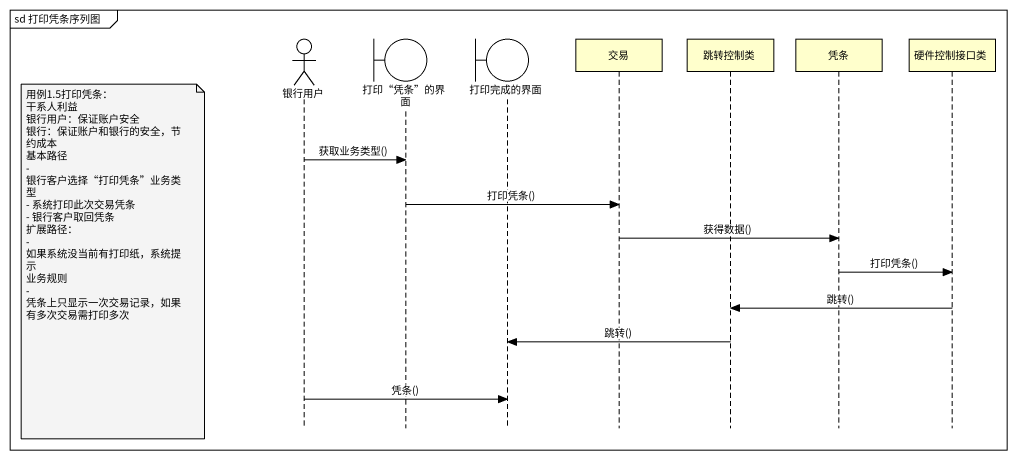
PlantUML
@startuml
mainframe sd 打印凭条序列图
hide footbox
actor 银行用户
boundary "打印“凭条”的界面" as 打印_凭条_的界面
boundary 打印完成的界面
participant 交易
participant 跳转控制类
participant 凭条
participant 硬件控制接口类

银行用户 -> 打印_凭条_的界面 : 获取业务类型()
打印_凭条_的界面 -> 交易 : 打印凭条()
交易 -> 凭条 : 获得数据()
note left of 银行用户
  用例1.5打印凭条：
  干系人利益
  银行用户：保证账户安全
  银行：保证账户和银行的安全，节约成本
  基本路径
  - 银行客户选择“打印凭条”业务类型
  - 系统打印此次交易凭条
  - 银行客户取回凭条
  扩展路径：
  - 如果系统没当前有打印纸，系统提示
  业务规则
  - 凭条上只显示一次交易记录，如果有多次交易需打印多次
end note
凭条 -> 硬件控制接口类 : 打印凭条()
硬件控制接口类 -> 跳转控制类 : 跳转()
跳转控制类 -> 打印完成的界面 : 跳转()
银行用户 -> 打印完成的界面 : 凭条()
@enduml
